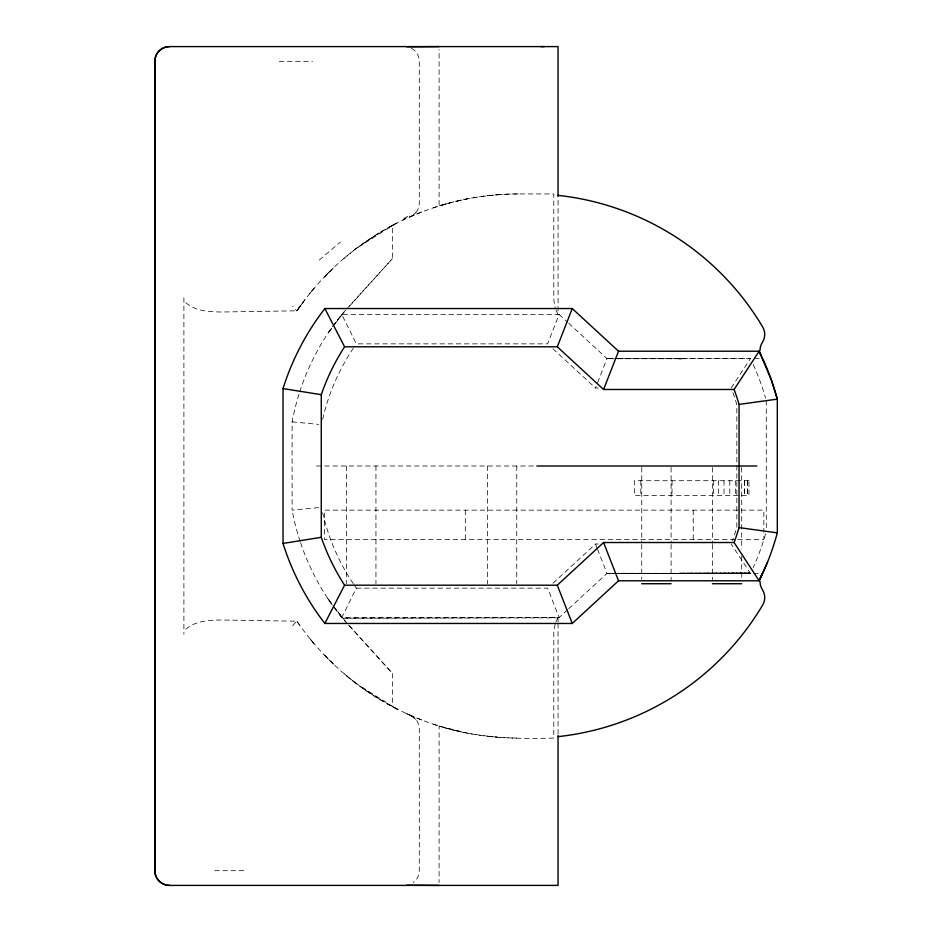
<?xml version="1.0" encoding="UTF-8"?>
<svg xmlns="http://www.w3.org/2000/svg" width="932" height="932" viewBox="0 0 932 932"><rect width="100%" height="100%" fill="white"/><g stroke="black" fill="none" stroke-linecap="round" stroke-linejoin="round"><path stroke-width="0.7" stroke-dasharray="4.66 3.5" d="M555.157 624.079L553.806 632.292L553.806 738.051C515.326 739.309 476.031 737.899 439.089 726.04L439.089 882.499M299.708 391.883A240.607 240.607 0 0 1 341.753 314.422L559.107 314.422L547.608 343.861L356.35 343.861L341.753 314.422L345.656 310.135M598.379 388.003L595.49 388.003L596.317 385.871M597.575 382.644L606.988 358.575L568.683 323.253M555.95 621.889L558.047 617.578L342.65 618.219L557.849 617.869M354.02 584.783A211.168 211.168 0 0 0 356.35 588.139L341.753 617.578L347.601 624.009M185.841 302.702C195.242 311.241 208.989 311.742 221.059 312.01L296.889 310.81L305.195 299.347L296.83 310.81L292.66 306.267M731.177 388.003L750.47 358.575L615.656 358.762M300.966 305.02L296.889 310.81A268.626 268.626 0 0 1 518.542 193.949L553.806 193.949L553.806 299.708L555.157 307.921M292.66 625.733L296.737 621.178M296.83 310.81L299.953 306.512M331.396 328.577L327.645 333.714L331.92 327.994M341.054 315.773L345.958 310.123M335.182 323.625L342.207 314.27M333.039 326.398L342.044 314.422M349.488 306.209L392.442 258.595L392.442 225.381L396.531 223.249L379.324 232.825L354.847 249.357L396.45 223.086L387.84 227.886L392.442 225.381M346.634 309.063L392.442 258.595M415.87 212.578L413.412 214.919M552.932 583.234L595.49 543.997L598.379 543.997M300.593 542.797A240.607 240.607 0 0 0 341.753 617.578L559.107 617.578L567.623 609.726M568.683 608.747L606.988 573.425L617.101 573.401M319.233 260.121L340.401 242.052M343.896 258.467L354.952 249.496M185.852 629.286C195.254 620.759 208.989 620.258 221.059 619.99L296.889 621.19A268.626 268.626 0 0 0 518.542 738.051M362.874 243.648L379.324 232.825M421.777 211.972L408.03 217.727L410.476 216.632A14.714 14.714 0 0 0 419.284 203.164L419.284 61.314A14.714 14.714 0 0 0 411.245 48.208M433.275 207.836L440.906 205.413M518.542 193.949C491.653 193.984 464.777 198.015 439.089 205.96L439.089 49.501M679.521 573.052L750.039 572.749L750.47 573.425L615.679 573.25M440.813 205.436L451.682 202.395L442.723 204.865M456.365 201.242L466.711 198.994M318.651 507.614L292.1 510.142L292.1 421.858A240.607 240.607 0 0 1 299.288 393.222M487.424 195.755L497.805 194.741M683.284 573.168L750.039 572.749L731.177 543.997M679.521 358.948L681.851 358.937M618.557 573.401L750.47 573.425M279.216 61.314L312.465 61.314M614.211 358.762L606.988 358.575L614.246 358.575M615.691 358.575L759.697 358.575M316.554 466L536.552 466M735.15 539.581L324.511 539.581L324.511 510.142L763.844 510.142L763.844 531.17M737.818 539.581L763.844 539.581L763.844 532.568M597.575 549.356L606.988 573.425L614.235 573.413M615.679 573.425L753.103 573.425M753.627 573.425L759.697 573.425M356.35 588.139L547.608 588.139L559.107 617.578M214.663 870.686L246.526 870.686M614.235 573.25L606.988 573.425M606.988 358.575L617.101 358.599M618.557 358.599L685.055 358.762M292.1 421.858L318.651 424.386M487.424 736.245L497.805 737.259M456.365 730.758L466.361 732.936L439.089 726.04M444.797 727.741L454.28 730.257M433.275 724.164L440.906 726.587M421.777 720.028L408.752 714.599M406.247 713.458L410.406 715.333L415.87 719.422M407.191 713.889L408.03 714.273M354.847 682.643L396.45 708.914L387.84 704.114L399.164 710.079C379.406 700.107 360.614 688.061 343.896 673.533L354.952 682.504M379.324 699.175L362.874 688.352M410.197 715.24L414.88 718.456L413.412 717.081M559.107 314.422L567.623 322.274M552.932 348.766L595.49 388.003M348.58 625.092L392.442 673.405L392.442 706.619M333.039 605.602L345.958 621.877M349.488 625.791L392.442 673.405M327.645 598.286L331.885 603.959L327.645 598.286L331.396 603.423M342.207 617.73L335.275 608.491L342.044 617.578M296.889 621.19L300.966 626.98M555.95 310.111L558.047 314.422L558.047 197.98M595.49 543.997L597.156 548.261M766.279 400.62L766.279 528.479M747.511 480.714L747.511 495.428M747.394 480.714L747.394 495.428M744.668 480.714L744.668 495.428M744.47 480.714L744.47 495.428M741.662 467.456L741.721 549.099M741.721 556.311L741.721 580.846M736.839 527.279L736.839 404.721A217.063 217.063 0 0 0 732.424 391.312M735.36 480.714L735.36 495.428M729.779 480.714L729.779 495.428M724.013 480.714L724.013 495.428M718.467 480.714L718.467 495.428M713.493 480.714L713.493 495.428M712.456 467.456L712.386 543.333M712.456 544.486L712.386 580.846M693.21 510.142L693.21 539.581M672.03 480.714L672.03 495.428M671.087 467.456L671.087 543.03M671.087 544.486L671.087 580.822M641.752 467.456L641.752 543.03M641.752 544.486L641.752 579.366M640.808 480.714L640.808 495.428M558.047 617.578L558.047 621.935M558.047 623.392L558.047 734.02M516.771 466L516.736 583.723M487.401 466L487.436 583.723M465.301 510.142L465.301 539.581M375.945 466L375.945 583.723M346.646 466L346.646 583.723M183.895 297.786L183.895 634.214M765.58 533.861A246.491 246.491 0 0 1 753.184 567.611M753.184 364.389A246.491 246.491 0 0 1 765.58 398.139M300.151 541.457A240.607 240.607 0 0 1 292.1 510.142M353.251 583.653A211.168 211.168 0 0 1 322.67 512.67M322.67 419.33A211.168 211.168 0 0 1 354.789 346.098M735.814 530.658A217.063 217.063 0 0 1 732.424 540.688M410.476 715.368A14.714 14.714 0 0 1 419.284 728.836L419.284 870.686A14.714 14.714 0 0 1 413.214 882.592M405.129 217.447L402.95 220.08L405.129 217.447M407.214 216.585L404.115 219.533L407.214 216.585M312.511 290.19L309.552 293.801L314.049 288.372L312.511 290.19M328.355 272.866L323.451 277.911L333.388 267.938L328.355 272.866M748.967 480.714L634.342 480.714L634.342 495.428L748.967 495.428L748.967 480.714M333.388 664.062L323.451 654.089L333.388 664.062M314.049 643.628L309.552 638.199L314.049 643.628"/><path stroke-width="1.4" d="M155.12 59.077L155.12 872.923M155.446 57.714C156.902 51.307 163.135 46.553 169.671 46.6M572.248 308.539L324.837 308.539L344.584 346.797L557.301 346.797L572.248 308.539L618.533 351.213L759.149 351.213L760.034 350.362A14.714 14.714 0 0 1 762.376 342.405A14.714 14.714 0 0 0 762.656 326.922A272.237 272.237 0 0 0 558.047 195.359M557.301 346.797L603.587 389.483L618.533 351.213M767.56 562.054L759.149 580.787L618.533 580.787L572.248 623.461L324.837 623.461A257.523 257.523 0 0 1 283.013 543.438L283.013 388.562A257.523 257.523 0 0 1 324.837 308.539M762.341 573.425L759.149 580.787L734.09 542.517A219.265 219.265 0 0 0 739.053 527.594L739.053 404.406A219.265 219.265 0 0 0 734.09 389.483L759.149 351.213L771.195 379.545L777.311 399.141L777.311 532.859A257.523 257.523 0 0 1 764.52 569.301L759.149 580.787L760.034 581.638A14.714 14.714 0 0 0 762.376 589.595A14.714 14.714 0 0 1 762.656 605.078A272.237 272.237 0 0 1 558.047 736.641M324.837 623.461L344.584 585.203A219.265 219.265 0 0 1 321.272 537.31L321.272 394.69A219.265 219.265 0 0 1 344.584 346.797M344.584 585.203L557.301 585.203L603.587 542.517L734.09 542.517M321.272 537.31L283.013 543.438M739.053 404.406L777.311 399.141A257.523 257.523 0 0 0 764.52 362.699L759.149 351.213L760.78 354.964M406.865 46.786L439.089 46.6M540.863 46.623L544.533 46.6M603.587 389.483L734.09 389.483M536.867 466L756.912 466M641.752 583.723L671.087 583.723M712.386 583.723L741.721 583.723M406.865 885.214L439.089 885.4M169.671 885.4C162.949 885.447 156.599 880.402 155.306 873.773M777.311 532.859L739.053 527.594M283.013 388.562L321.272 394.69M603.587 542.517L618.533 580.787M557.301 585.203L572.248 623.461M558.047 196.524L558.047 46.6L169.414 46.6A14.726 14.726 0 0 0 154.689 61.314L154.689 870.686A14.726 14.726 0 0 0 169.414 885.4L558.047 885.4L558.047 735.476"/></g></svg>
